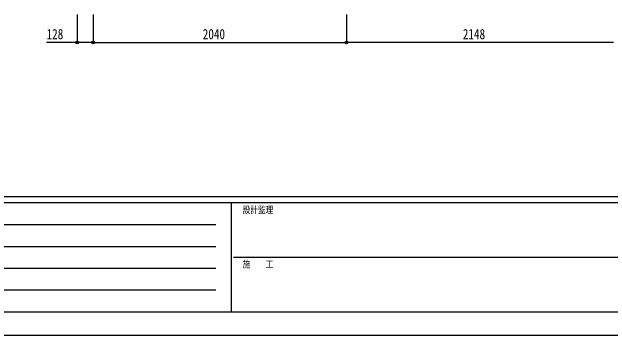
# Model space of a CAD drawing. Units: millimetres, scale not verified. Extents: x -10512 to 10512, y -7425 to 7425.
# Drawn here: x -5029 to -213, y -7425 to -4827 of the extents above; entities that cross this region are included whole.
import ezdxf
from ezdxf.enums import TextEntityAlignment as Align

# ---------------------------------------------------------------- set-up
doc = ezdxf.new("R2010")
doc.units = ezdxf.units.MM
doc.header["$LTSCALE"] = 30
doc.layers.add('0-6_YKK_D', color=6, linetype='Continuous')
doc.layers.add('0-7_YKK_ZWAK', color=7, linetype='Continuous')
doc.styles.add('ＭＳ ゴシック', font='')
doc.styles.get('ＭＳ ゴシック').set_extended_font_data('MS Gothic')

msp = doc.modelspace()

# ---------------------------------------------------------------- linework, layer by layer
at = {"layer": '0-6_YKK_D'}
for p, q in [((-4502.45, -4847.24), (-4502.45, -5073.54)), ((-4374.45, -4847.24), (-4374.45, -5073.54)), ((-4374.45, -4847.24), (-4374.45, -5073.54)), ((-2334.45, -4848.24), (-2334.45, -5073.54)), ((-2334.45, -4848.24), (-2334.45, -5073.54)), ((-4374.45, -5072.54), (-2334.45, -5072.54)), ((-186.45, -5072.54), (-2334.45, -5072.54))]:
    msp.add_line(p, q, dxfattribs=at)
msp.add_lwpolyline([(-4374.45, -5072.54), (-4502.45, -5072.54), (-4751.55, -5072.54)], dxfattribs=at)
for centre in [(-4502.45, -5072.54), (-4374.45, -5072.54), (-4374.45, -5072.54), (-2334.45, -5072.54), (-2334.45, -5072.54)]:
    msp.add_circle(centre, 10.62, dxfattribs=at)
at = {"layer": '0-7_YKK_ZWAK'}
for p, q in [((9737.55, -6312.5), (-9762.45, -6312.5)), ((-3262.45, -6362.5), (-9762.45, -6362.5)), ((-3262.45, -6362.5), (-3262.45, -7237.5)), ((-12.45, -6362.5), (-3262.45, -6362.5)), ((-9656.2, -6537.5), (-3387.45, -6537.5)), ((-9656.2, -6712.5), (-3387.45, -6712.5)), ((-3243.7, -6800), (-12.45, -6800)), ((-9656.2, -6887.5), (-3387.45, -6887.5)), ((-9656.2, -7062.5), (-3387.45, -7062.5)), ((-9762.45, -7237.5), (-3262.45, -7237.5)), ((-3262.45, -7237.5), (-12.45, -7237.5))]:
    msp.add_line(p, q, dxfattribs=at)
msp.add_lwpolyline([(-10512.5, -7425), (10512.5, -7425), (10512.5, 7425), (-10512.5, 7425)], close=True, dxfattribs=at)

# ---------------------------------------------------------------- texts
at = {"layer": '0-6_YKK_D', "style": 'ＭＳ ゴシック', "width": 0.8}
for s, p in [('128', (-4750.25, -5071.24)), ('2040', (-3492.45, -5071.21)), ('2148', (-1398.45, -5071.21))]:
    msp.add_text(s, height=82.48, dxfattribs=at).set_placement(p, align=Align.BOTTOM_LEFT)
at = {"layer": '0-7_YKK_ZWAK', "style": 'ＭＳ ゴシック', "width": 0.8}
for s, p in [('設計監理', (-3170.78, -6462.5)), ('施\u3000\u3000工', (-3170.78, -6900))]:
    msp.add_text(s, height=54.99, dxfattribs=at).set_placement(p, align=Align.BOTTOM_LEFT)

doc.saveas('drawing.dxf')
